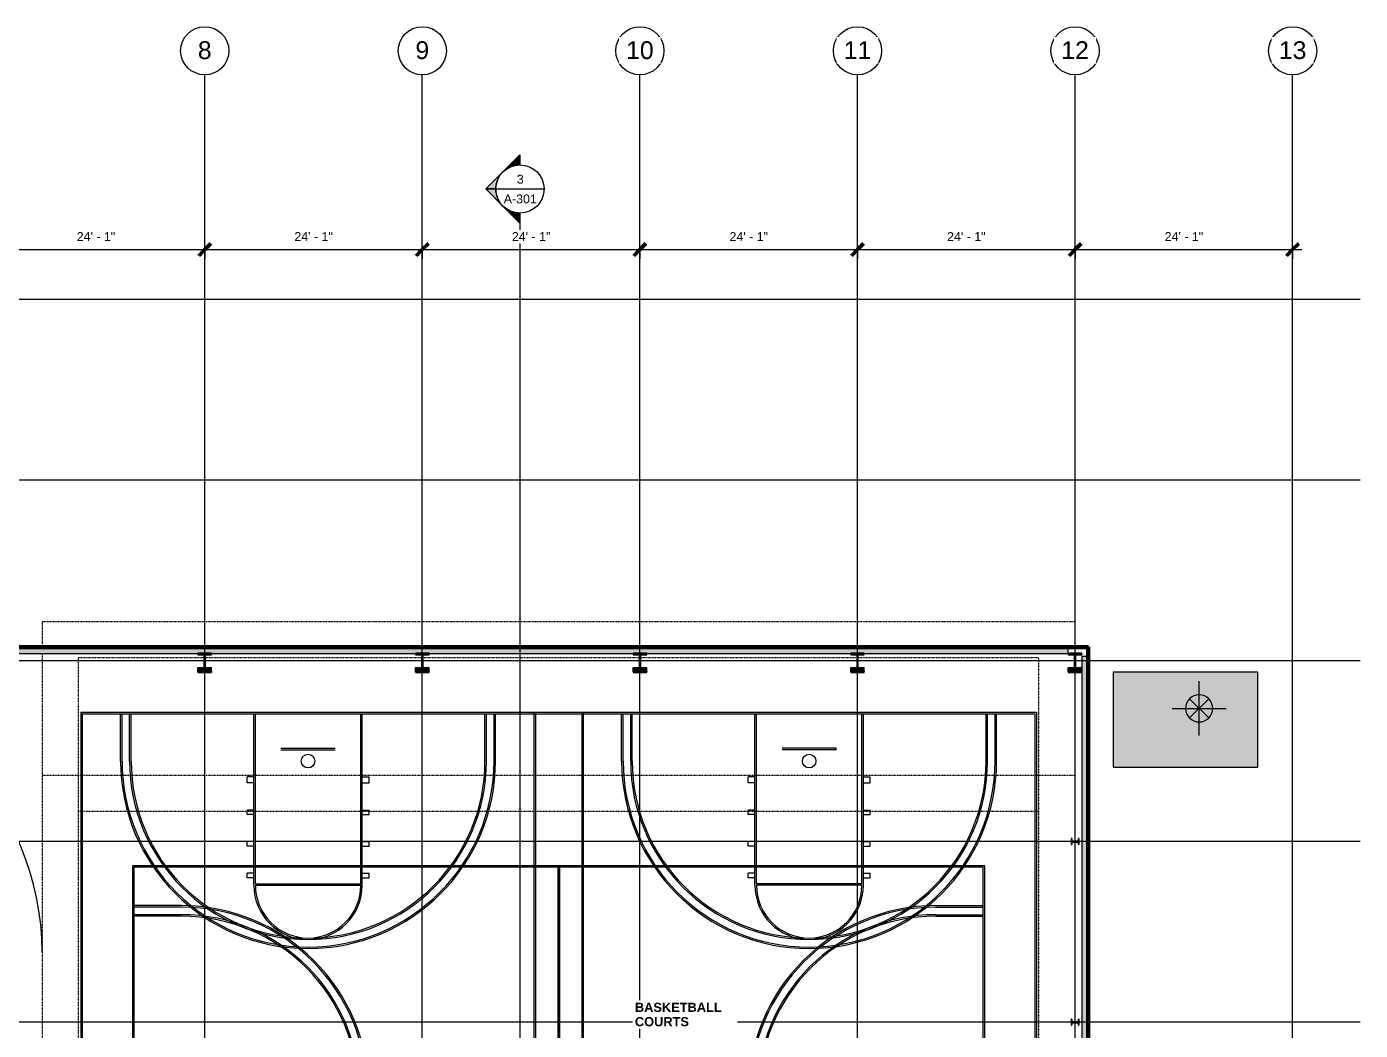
# Model space of a CAD drawing. Header units: inches. Extents: x 22110 to 26500, y -23046 to -20307.
# Drawn here: x 24583 to 26354, y -21641 to -20307 of the extents above; entities that cross this region are included whole.
import ezdxf

# ---------------------------------------------------------------- set-up
doc = ezdxf.new("R2010")
doc.units = ezdxf.units.IN
doc.header["$MEASUREMENT"] = 0
doc.linetypes.add('Dash 1_16_', pattern=[0.125, 0.0625, -0.0625])
doc.linetypes.add('Grid Line 1_2_', pattern=[0.875, 0.5, -0.125, 0.125, -0.125])
for name, color, linetype, lineweight in [('A-ANNO-DIMS', 211, 'Continuous', 9), ('A-ANNO-DIMS-128', 211, 'Continuous', 9), ('A-DETL', 90, 'Continuous', 9), ('A-WALL', 113, 'Continuous', 13), ('C-TOPO', 7, 'Continuous', 9), ('G-ANNO-SYMB', 111, 'Continuous', 9), ('G-ANNO-TEXT', 231, 'Continuous', 9), ('M-EQPM', 50, 'Continuous', 9), ('M-HVAC-DUCT-ANNO', 70, 'Continuous', 9), ('M-HVAC-DUCT-CNTR', 70, 'Continuous', 9), ('S-BEAM', 12, 'Continuous', 9), ('S-COLS', 52, 'Continuous', 9), ('S-GRID', 1, 'Continuous', 9), ('S-GRID-IDEN', 1, 'Continuous', 9)]:
    doc.layers.add(name, color=color, linetype=linetype, lineweight=lineweight)
doc.styles.add('Arial', font='arial.ttf', dxfattribs={"height": 23.60479})
doc.styles.add('Arial_1', font='arial.ttf', dxfattribs={"height": 11.802395})
doc.styles.add('Arial_B', font='arialbd.ttf', dxfattribs={"height": 12.177074})
doc.dimstyles.new('Linear_-_3_32__Arial', dxfattribs={"dimscale": 12, "dimtxt": 12, "dimasz": 1.333333, "dimexe": 1, "dimexo": 0.666667, "dimgap": 0.666667, "dimtad": 1, "dimdec": 3, "dimrnd": 0.125, "dimzin": 1, "dimdsep": 46, "dimlunit": 4, "dimtxsty": 'Arial_1', "dimblk1": 'OBLIQUE', "dimblk2": 'OBLIQUE', "dimsah": 1, "dimcen": 0.09, "dimdle": 1, "dimazin": 0, "dimtfac": 1, "dimtdec": 4, "dimtix": 1, "dimtmove": 0, "dimatfit": 3, "dimfxl": 1, "dimtvp": 1, "dimtfill": 1, "dimfrac": 2, "dimtolj": 1, "dimtzin": 0, "dimarcsym": 2})
pattern_1 = [(45, (0, 0), (-12.6713535, 12.6713535), []), (45, (0, 19.2), (-12.6713535, 12.6713535), [])]

# ---------------------------------------------------------------- blocks, each defined once
blk = doc.blocks.new('Mechanical Equipment 2 - Mechanical Equipment 1-405507-First Floor Plan')
at = {"layer": 'M-EQPM'}
h = blk.add_hatch(color=256, dxfattribs=at)
h.paths.add_polyline_path([(26138.7, -22314.1), (26218.3, -22314.1), (26218.3, -22188.1), (26026.2, -22188.1), (26026.2, -22314.1), (26133, -22314.1)], flags=0)
h.paths.add_polyline_path([(26138.7, -22254), (26135.8, -22253.5), (26133, -22252.5), (26130.4, -22251.1), (26128, -22249.3), (26126, -22247.1), (26124.4, -22244.6), (26123.2, -22241.9), (26122.4, -22239), (26122.2, -22236.1), (26122.4, -22233.1), (26123.2, -22230.2), (26124.4, -22227.5), (26126, -22225), (26128, -22222.8), (26130.4, -22221), (26133, -22219.6), (26135.8, -22218.6), (26138.7, -22218.1), (26141.7, -22218.1), (26144.6, -22218.6), (26147.4, -22219.6), (26150, -22221), (26152.4, -22222.8), (26154.4, -22225), (26156, -22227.5), (26157.2, -22230.2), (26158, -22233.1), (26158.2, -22236.1), (26158, -22239), (26157.2, -22241.9), (26156, -22244.6), (26154.4, -22247.1), (26152.4, -22249.3), (26150, -22251.1), (26147.4, -22252.5), (26144.6, -22253.5), (26141.7, -22254)], flags=0)
for p, q in [((26218.3, -22188.1), (26026.2, -22188.1)), ((26026.2, -22188.1), (26026.2, -22314.1)), ((26218.3, -22314.1), (26218.3, -22188.1)), ((26026.2, -22314.1), (26218.3, -22314.1))]:
    blk.add_line(p, q, dxfattribs=at)
blk = doc.blocks.new('Girt_Z - 8_D-559301-First Floor Plan')
at = {"layer": 'S-BEAM'}
for points in [[(22809.8, -21132.6), (25965.9, -21132.6), (25965.9, -21132.1), (22787.8, -21132.1), (22787.8, -21132.6), (22795.6, -21132.6)], [(22795.6, -21132.7), (25965.9, -21132.7), (25965.9, -21132.6), (22787.8, -21132.6), (22787.8, -21132.7)], [(22787.8, -21139.9), (25965.9, -21139.9), (25965.9, -21132.7), (22787.8, -21132.7), (22787.8, -21135)], [(22795.6, -21140.1), (23182.1, -21140), (23182.1, -21140), (23290.1, -21140), (23290.1, -21140.1), (25965.9, -21140), (25965.9, -21139.9), (22791.3, -21139.9), (22791.6, -21140.1)]]:
    blk.add_hatch(color=256, dxfattribs=at).paths.add_polyline_path(points, flags=0)
for p, q in [((25965.9, -21132.6), (22787.8, -21132.6)), ((25965.9, -21132.1), (23290.1, -21132.1)), ((25965.9, -21132.1), (25965.9, -21132.6)), ((25965.9, -21132.6), (25965.9, -21132.7)), ((25965.9, -21132.7), (22787.8, -21132.7)), ((24539.4, -21140.1), (24810.4, -21140.1)), ((24828.4, -21140.1), (25099.4, -21140.1)), ((25117.4, -21140.1), (25388.4, -21140.1)), ((25406.4, -21140.1), (25677.4, -21140.1)), ((25695.4, -21140.1), (25965.9, -21140.1)), ((25965.9, -21132.7), (25965.9, -21139.9)), ((25965.9, -21139.9), (25965.9, -21140.1))]:
    blk.add_line(p, q, dxfattribs=at)
blk = doc.blocks.new('Girt_Z - 8_D-559302-First Floor Plan')
at = {"layer": 'S-BEAM'}
for points in [[(25984.6, -22342.6), (25984.7, -22342.6), (25984.7, -21143.6), (25984.5, -21143.6), (25984.5, -22342.6)], [(25991.9, -22342.6), (25991.9, -21143.6), (25984.7, -21143.6), (25984.7, -22342.6)], [(25991.9, -22342.6), (25991.9, -21143.6), (25991.9, -21143.6), (25991.9, -22342.6)], [(25991.9, -22342.6), (25992.5, -22342.6), (25992.5, -22338.6), (25992.4, -22338.6), (25992.4, -21143.6), (25991.9, -21143.6), (25991.9, -22339)], [(25992.5, -22338.6), (25992.5, -21143.6), (25992.4, -21143.6), (25992.4, -22338.6)]]:
    blk.add_hatch(color=256, dxfattribs=at).paths.add_polyline_path(points, flags=0)
for p, q in [((25984.5, -21143.6), (25984.5, -22342.6)), ((25984.5, -21143.6), (25984.7, -21143.6)), ((25984.7, -21143.6), (25991.9, -21143.6)), ((25991.9, -21143.6), (25991.9, -21143.6)), ((25991.9, -21143.6), (25992.4, -21143.6)), ((25991.9, -22342.6), (25991.9, -21143.6)), ((25991.9, -22342.6), (25991.9, -21143.6)), ((25992.4, -21143.6), (25992.5, -21143.6)), ((25992.5, -22338.6), (25992.5, -21143.6)), ((25984.7, -22342.6), (25984.5, -22342.6)), ((25991.9, -22342.6), (25984.7, -22342.6)), ((25992.5, -22342.6), (25991.9, -22342.6)), ((25991.9, -22342.6), (25991.9, -22342.6)), ((25992.5, -22342.6), (25992.5, -22338.6))]:
    blk.add_line(p, q, dxfattribs=at)
blk = doc.blocks.new('Grid - Grid Head - Circle-14747-First Floor Plan')
at = {"layer": 'S-GRID-IDEN'}
blk.add_circle((0, 0), 0.25, dxfattribs=at)
blk = doc.blocks.new('Section - Section Head - Filled-1526-First Floor Plan')
at = {"layer": 'G-ANNO-SYMB'}
h = blk.add_hatch(color=256, dxfattribs=at)
edge = h.paths.add_edge_path(flags=0)
edge.add_line((-0.427, 0.177), (-0.25, 0.354))
edge.add_line((-0.25, 0.354), (-0.25, 0.25))
edge.add_arc((-0.25, 0), 0.25, 90, 135)
h = blk.add_hatch(color=256, dxfattribs=at)
edge = h.paths.add_edge_path(flags=0)
edge.add_arc((-0.25, 0), 0.25, 45, 90)
edge.add_line((-0.25, 0.25), (-0.25, 0.354))
edge.add_line((-0.25, 0.354), (-0.073, 0.177))
h = blk.add_hatch(color=256, dxfattribs=at)
edge = h.paths.add_edge_path(flags=0)
edge.add_arc((-0.25, 0), 0.25, 137.9216, 180)
edge.add_line((-0.5, 0), (-0.604, 0))
edge.add_line((-0.604, 0), (-0.436, 0.168))
h = blk.add_hatch(color=256, dxfattribs=at)
edge = h.paths.add_edge_path(flags=0)
edge.add_line((-0.064, 0.168), (0.104, 0))
edge.add_line((0.104, 0), (0, 0))
edge.add_arc((-0.25, 0), 0.25, 0, 42.0784)
for p, q in [((-0.25, 0.354), (-0.604, 0)), ((-0.25, 0.354), (-0.427, 0.177)), ((-0.25, 0.354), (0.104, 0)), ((-0.25, 0.25), (-0.25, 0.354)), ((-0.073, 0.177), (-0.25, 0.354)), ((-0.25, 0.354), (-0.25, 0.25)), ((-0.436, 0.168), (-0.604, 0)), ((0.104, 0), (-0.064, 0.168)), ((-0.604, 0), (-0.5, 0)), ((0, 0), (0.104, 0)), ((-0.5, 0), (-0.604, 0)), ((0, 0), (0.104, 0))]:
    blk.add_line(p, q, dxfattribs=at)
for start, end in [(360, 180), (137.9216, 180), (90, 135), (45, 90), (0, 42.0784), (180, 360)]:
    blk.add_arc((-0.25, 0), 0.25, start, end, dxfattribs=at)
blk = doc.blocks.new('DIMBLOCK8-First Floor Plan')
at = {"layer": 'A-ANNO-DIMS-128', "lineweight": 50}
for p, q in [((24530.4, -20603.7), (24538.4, -20595.7)), ((24819.4, -20603.7), (24827.4, -20595.7)), ((24530.4, -20603.7), (24522.4, -20611.7)), ((24819.4, -20603.7), (24811.4, -20611.7))]:
    blk.add_line(p, q, dxfattribs=at)
at = {"layer": 'A-ANNO-DIMS-128'}
for p, q in [((24530.4, -20600.4), (24530.4, -20615.7)), ((24530.4, -20603.7), (24530.4, -20600.4)), ((24819.4, -20600.4), (24819.4, -20615.7)), ((24819.4, -20603.7), (24819.4, -20600.4)), ((24530.4, -20603.7), (24819.4, -20603.7))]:
    blk.add_line(p, q, dxfattribs=at)
at = {"layer": 'A-ANNO-DIMS-128', "color": 0, "insert": (24649.4, -20580.4), "char_height": 11.8, "width": 61.145, "attachment_point": 1, "line_spacing_factor": 0.938532, "style": 'Arial_1', "bg_fill": 3, "box_fill_scale": 1.25, "bg_fill_color": 0, "bg_fill_transparency": 0}
blk.add_mtext('24\' - 1"', dxfattribs=at)
blk = doc.blocks.new('_Oblique')
at = {"color": 0, "linetype": 'ByBlock', "lineweight": -2}
blk.add_line((-0.5, -0.5), (0.5, 0.5), dxfattribs=at)
blk = doc.blocks.new('DIMBLOCK9-First Floor Plan')
at = {"layer": 'A-ANNO-DIMS-128', "lineweight": 50}
for p, q in [((24819.4, -20603.7), (24827.4, -20595.7)), ((25108.4, -20603.7), (25116.4, -20595.7)), ((24819.4, -20603.7), (24811.4, -20611.7)), ((25108.4, -20603.7), (25100.4, -20611.7))]:
    blk.add_line(p, q, dxfattribs=at)
at = {"layer": 'A-ANNO-DIMS-128'}
for p, q in [((24819.4, -20600.4), (24819.4, -20615.7)), ((24819.4, -20603.7), (24819.4, -20600.4)), ((25108.4, -20600.4), (25108.4, -20615.7)), ((25108.4, -20603.7), (25108.4, -20600.4)), ((24819.4, -20603.7), (25108.4, -20603.7))]:
    blk.add_line(p, q, dxfattribs=at)
at = {"layer": 'A-ANNO-DIMS-128', "color": 0, "insert": (24938.4, -20580.4), "char_height": 11.8, "width": 61.145, "attachment_point": 1, "line_spacing_factor": 0.938532, "style": 'Arial_1', "bg_fill": 3, "box_fill_scale": 1.25, "bg_fill_color": 0, "bg_fill_transparency": 0}
blk.add_mtext('24\' - 1"', dxfattribs=at)
blk = doc.blocks.new('DIMBLOCK10-First Floor Plan')
at = {"layer": 'A-ANNO-DIMS-128', "lineweight": 50}
for p, q in [((25108.4, -20603.7), (25116.4, -20595.7)), ((25397.4, -20603.7), (25405.4, -20595.7)), ((25108.4, -20603.7), (25100.4, -20611.7)), ((25397.4, -20603.7), (25389.4, -20611.7))]:
    blk.add_line(p, q, dxfattribs=at)
at = {"layer": 'A-ANNO-DIMS-128'}
for p, q in [((25108.4, -20600.4), (25108.4, -20615.7)), ((25108.4, -20603.7), (25108.4, -20600.4)), ((25397.4, -20600.4), (25397.4, -20615.7)), ((25397.4, -20603.7), (25397.4, -20600.4)), ((25108.4, -20603.7), (25397.4, -20603.7))]:
    blk.add_line(p, q, dxfattribs=at)
at = {"layer": 'A-ANNO-DIMS-128', "color": 0, "insert": (25227.4, -20580.4), "char_height": 11.8, "width": 61.145, "attachment_point": 1, "line_spacing_factor": 0.938532, "style": 'Arial_1', "bg_fill": 3, "box_fill_scale": 1.25, "bg_fill_color": 0, "bg_fill_transparency": 0}
blk.add_mtext('24\' - 1"', dxfattribs=at)
blk = doc.blocks.new('DIMBLOCK11-First Floor Plan')
at = {"layer": 'A-ANNO-DIMS-128', "lineweight": 50}
for p, q in [((25397.4, -20603.7), (25405.4, -20595.7)), ((25686.4, -20603.7), (25694.4, -20595.7)), ((25397.4, -20603.7), (25389.4, -20611.7)), ((25686.4, -20603.7), (25678.4, -20611.7))]:
    blk.add_line(p, q, dxfattribs=at)
at = {"layer": 'A-ANNO-DIMS-128'}
for p, q in [((25397.4, -20600.4), (25397.4, -20615.7)), ((25397.4, -20603.7), (25397.4, -20600.4)), ((25686.4, -20600.4), (25686.4, -20615.7)), ((25686.4, -20603.7), (25686.4, -20600.4)), ((25397.4, -20603.7), (25686.4, -20603.7))]:
    blk.add_line(p, q, dxfattribs=at)
at = {"layer": 'A-ANNO-DIMS-128', "color": 0, "insert": (25516.4, -20580.4), "char_height": 11.8, "width": 61.145, "attachment_point": 1, "line_spacing_factor": 0.938532, "style": 'Arial_1', "bg_fill": 3, "box_fill_scale": 1.25, "bg_fill_color": 0, "bg_fill_transparency": 0}
blk.add_mtext('24\' - 1"', dxfattribs=at)
blk = doc.blocks.new('DIMBLOCK12-First Floor Plan')
at = {"layer": 'A-ANNO-DIMS-128', "lineweight": 50}
for p, q in [((25686.4, -20603.7), (25694.4, -20595.7)), ((25975.4, -20603.7), (25983.4, -20595.7)), ((25686.4, -20603.7), (25678.4, -20611.7)), ((25975.4, -20603.7), (25967.4, -20611.7))]:
    blk.add_line(p, q, dxfattribs=at)
at = {"layer": 'A-ANNO-DIMS-128'}
for p, q in [((25686.4, -20600.4), (25686.4, -20615.7)), ((25686.4, -20603.7), (25686.4, -20600.4)), ((25975.4, -20600.4), (25975.4, -20615.7)), ((25975.4, -20603.7), (25975.4, -20600.4)), ((25686.4, -20603.7), (25975.4, -20603.7))]:
    blk.add_line(p, q, dxfattribs=at)
at = {"layer": 'A-ANNO-DIMS-128', "color": 0, "insert": (25805.4, -20580.4), "char_height": 11.8, "width": 61.145, "attachment_point": 1, "line_spacing_factor": 0.938532, "style": 'Arial_1', "bg_fill": 3, "box_fill_scale": 1.25, "bg_fill_color": 0, "bg_fill_transparency": 0}
blk.add_mtext('24\' - 1"', dxfattribs=at)
blk = doc.blocks.new('DIMBLOCK13-First Floor Plan')
at = {"layer": 'A-ANNO-DIMS-128', "lineweight": 50}
for p, q in [((25975.4, -20603.7), (25983.4, -20595.7)), ((26264.4, -20603.7), (26272.4, -20595.7)), ((25975.4, -20603.7), (25967.4, -20611.7)), ((26264.4, -20603.7), (26256.4, -20611.7))]:
    blk.add_line(p, q, dxfattribs=at)
at = {"layer": 'A-ANNO-DIMS-128'}
for p, q in [((25975.4, -20600.4), (25975.4, -20615.7)), ((25975.4, -20603.7), (25975.4, -20600.4)), ((26264.4, -20600.4), (26264.4, -20615.7)), ((26264.4, -20603.7), (26264.4, -20600.4)), ((25975.4, -20603.7), (26276.4, -20603.7))]:
    blk.add_line(p, q, dxfattribs=at)
at = {"layer": 'A-ANNO-DIMS-128', "color": 0, "insert": (26094.4, -20580.4), "char_height": 11.8, "width": 61.145, "attachment_point": 1, "line_spacing_factor": 0.938532, "style": 'Arial_1', "bg_fill": 3, "box_fill_scale": 1.25, "bg_fill_color": 0, "bg_fill_transparency": 0}
blk.add_mtext('24\' - 1"', dxfattribs=at)

msp = doc.modelspace()

# ---------------------------------------------------------------- hatches: boundary and pattern name
at = {"layer": 'A-WALL', "transparency": 33554611}
h = msp.add_hatch(color=256, dxfattribs=at)
h.paths.add_polyline_path([(25992.3902, -21132.0528), (25993.1776, -21132.0528), (25993.1776, -21131.2654), (23290.1492, -21131.2654), (23290.1492, -21132.0528), (25402.0712, -21132.0528)], flags=0)
h.paths.add_polyline_path([(23182.1492, -21132.0528), (23182.1492, -21131.2654), (22783.525, -21131.2654), (22783.525, -21132.0528), (22932.8132, -21132.0528)], flags=0)
msp.add_hatch(color=256, dxfattribs=at).paths.add_polyline_path([(25992.3902, -22337.7654), (25993.1776, -22337.7654), (25993.1776, -21132.0528), (25992.3902, -21132.0528), (25992.3902, -22324.614)], flags=0)
at = {"layer": 'M-HVAC-DUCT-ANNO'}
msp.add_hatch(color=256, dxfattribs=at).paths.add_polyline_path([(26141.6874, -21230.9913), (26144.6197, -21230.502), (26147.4315, -21229.5367), (26150.046, -21228.1218), (26152.392, -21226.2958), (26154.4055, -21224.1086), (26156.0315, -21221.6199), (26157.2257, -21218.8974), (26157.9555, -21216.0155), (26158.201, -21213.0528), (26157.9555, -21210.0901), (26157.2257, -21207.2082), (26156.0315, -21204.4858), (26154.4055, -21201.997), (26152.392, -21199.8098), (26150.046, -21197.9838), (26147.4315, -21196.5689), (26144.6197, -21195.6036), (26141.6874, -21195.1143), (26138.7145, -21195.1143), (26135.7822, -21195.6036), (26132.9704, -21196.5689), (26130.3559, -21197.9838), (26128.0099, -21199.8098), (26125.9964, -21201.997), (26124.3704, -21204.4858), (26123.1763, -21207.2082), (26122.4465, -21210.0901), (26122.201, -21213.0528), (26122.4465, -21216.0155), (26123.1763, -21218.8974), (26124.3704, -21221.6199), (26125.9964, -21224.1086), (26128.0099, -21226.2958), (26130.3559, -21228.1218), (26132.9704, -21229.5367), (26135.7822, -21230.502), (26138.7145, -21230.9913)], flags=0)
at = {"layer": 'S-COLS'}
h = msp.add_hatch(dxfattribs=at)
h.set_pattern_fill('FP_1', color=256, style=0, pattern_type=2)
h.set_pattern_definition(pattern_1)
h.paths.add_polyline_path([(24828.3902, -21141.3028), (24828.3902, -21140.0528), (24810.3902, -21140.0528), (24810.3902, -21141.3028)], flags=0)
h = msp.add_hatch(dxfattribs=at)
h.set_pattern_fill('FP_1', color=256, style=0, pattern_type=2)
h.set_pattern_definition(pattern_1)
h.paths.add_polyline_path([(24820.0152, -21163.6148), (24820.0152, -21141.3028), (24818.7652, -21141.3028), (24818.7652, -21163.6148)], flags=0)
h = msp.add_hatch(dxfattribs=at)
h.set_pattern_fill('FP_1', color=256, style=0, pattern_type=2)
h.set_pattern_definition(pattern_1)
h.paths.add_polyline_path([(25117.3902, -21141.3028), (25117.3902, -21140.0528), (25099.3902, -21140.0528), (25099.3902, -21141.3028)], flags=0)
h = msp.add_hatch(dxfattribs=at)
h.set_pattern_fill('FP_1', color=256, style=0, pattern_type=2)
h.set_pattern_definition(pattern_1)
h.paths.add_polyline_path([(25109.0152, -21163.6148), (25109.0152, -21141.3028), (25107.7652, -21141.3028), (25107.7652, -21163.6148)], flags=0)
h = msp.add_hatch(dxfattribs=at)
h.set_pattern_fill('FP_1', color=256, style=0, pattern_type=2)
h.set_pattern_definition(pattern_1)
h.paths.add_polyline_path([(25406.3902, -21141.3028), (25406.3902, -21140.0528), (25388.3902, -21140.0528), (25388.3902, -21141.3028), (25402.0712, -21141.3028)], flags=0)
h = msp.add_hatch(dxfattribs=at)
h.set_pattern_fill('FP_1', color=256, style=0, pattern_type=2)
h.set_pattern_definition(pattern_1)
h.paths.add_polyline_path([(25398.0152, -21163.6148), (25398.0152, -21141.3028), (25396.7652, -21141.3028), (25396.7652, -21163.6148)], flags=0)
h = msp.add_hatch(dxfattribs=at)
h.set_pattern_fill('FP_1', color=256, style=0, pattern_type=2)
h.set_pattern_definition(pattern_1)
h.paths.add_polyline_path([(25695.3902, -21141.3028), (25695.3902, -21140.0528), (25677.3902, -21140.0528), (25677.3902, -21141.3028)], flags=0)
h = msp.add_hatch(dxfattribs=at)
h.set_pattern_fill('FP_1', color=256, style=0, pattern_type=2)
h.set_pattern_definition(pattern_1)
h.paths.add_polyline_path([(25687.0152, -21163.6148), (25687.0152, -21141.3028), (25685.7652, -21141.3028), (25685.7652, -21163.6148)], flags=0)
h = msp.add_hatch(dxfattribs=at)
h.set_pattern_fill('FP_1', color=256, style=0, pattern_type=2)
h.set_pattern_definition(pattern_1)
h.paths.add_polyline_path([(25984.3902, -21141.3028), (25984.3902, -21140.0528), (25966.3902, -21140.0528), (25966.3902, -21141.3028)], flags=0)
h = msp.add_hatch(dxfattribs=at)
h.set_pattern_fill('FP_1', color=256, style=0, pattern_type=2)
h.set_pattern_definition(pattern_1)
h.paths.add_polyline_path([(25976.0152, -21163.6148), (25976.0152, -21141.3028), (25974.7652, -21141.3028), (25974.7652, -21163.6148)], flags=0)
h = msp.add_hatch(color=256, dxfattribs=at)
h.paths.add_polyline_path([(24810.3902, -21163.6148), (24818.7652, -21163.6148), (24818.7652, -21158.8), (24810.3902, -21158.8)], flags=0)
h.paths.add_polyline_path([(24828.3902, -21163.6148), (24828.3902, -21158.8), (24820.0152, -21158.8), (24820.0152, -21163.6148)], flags=0)
h = msp.add_hatch(dxfattribs=at)
h.set_pattern_fill('FP_1', color=256, style=0, pattern_type=2)
h.set_pattern_definition(pattern_1)
h.paths.add_polyline_path([(24828.3902, -21164.8676), (24828.3902, -21163.6148), (24810.3902, -21163.6148), (24810.3902, -21164.8676)], flags=0)
h = msp.add_hatch(color=256, dxfattribs=at)
h.paths.add_polyline_path([(25099.3902, -21163.6148), (25107.7652, -21163.6148), (25107.7652, -21158.8), (25099.3902, -21158.8)], flags=0)
h.paths.add_polyline_path([(25117.3902, -21163.6148), (25117.3902, -21158.8), (25109.0152, -21158.8), (25109.0152, -21163.6148)], flags=0)
h = msp.add_hatch(dxfattribs=at)
h.set_pattern_fill('FP_1', color=256, style=0, pattern_type=2)
h.set_pattern_definition(pattern_1)
h.paths.add_polyline_path([(25117.3902, -21164.8676), (25117.3902, -21163.6148), (25099.3902, -21163.6148), (25099.3902, -21164.8676)], flags=0)
h = msp.add_hatch(color=256, dxfattribs=at)
h.paths.add_polyline_path([(25406.3902, -21163.6148), (25406.3902, -21158.8), (25398.0152, -21158.8), (25398.0152, -21163.6148), (25402.0712, -21163.6148)], flags=0)
h.paths.add_polyline_path([(25396.7652, -21163.6148), (25396.7652, -21158.8), (25388.3902, -21158.8), (25388.3902, -21163.6148)], flags=0)
h = msp.add_hatch(dxfattribs=at)
h.set_pattern_fill('FP_1', color=256, style=0, pattern_type=2)
h.set_pattern_definition(pattern_1)
h.paths.add_polyline_path([(25406.3902, -21164.8676), (25406.3902, -21163.6148), (25388.3902, -21163.6148), (25388.3902, -21164.8676), (25402.0712, -21164.8676)], flags=0)
h = msp.add_hatch(color=256, dxfattribs=at)
h.paths.add_polyline_path([(25677.3902, -21163.6148), (25685.7652, -21163.6148), (25685.7652, -21158.8), (25677.3902, -21158.8)], flags=0)
h.paths.add_polyline_path([(25695.3902, -21163.6148), (25695.3902, -21158.8), (25687.0152, -21158.8), (25687.0152, -21163.6148)], flags=0)
h = msp.add_hatch(dxfattribs=at)
h.set_pattern_fill('FP_1', color=256, style=0, pattern_type=2)
h.set_pattern_definition(pattern_1)
h.paths.add_polyline_path([(25695.3902, -21164.8676), (25695.3902, -21163.6148), (25677.3902, -21163.6148), (25677.3902, -21164.8676)], flags=0)
h = msp.add_hatch(color=256, dxfattribs=at)
h.paths.add_polyline_path([(25966.3902, -21163.6148), (25974.7652, -21163.6148), (25974.7652, -21158.8), (25966.3902, -21158.8)], flags=0)
h.paths.add_polyline_path([(25984.3902, -21163.6148), (25984.3902, -21158.8), (25976.0152, -21158.8), (25976.0152, -21163.6148)], flags=0)
h = msp.add_hatch(dxfattribs=at)
h.set_pattern_fill('FP_1', color=256, style=0, pattern_type=2)
h.set_pattern_definition(pattern_1)
h.paths.add_polyline_path([(25984.3902, -21164.8676), (25984.3902, -21163.6148), (25966.3902, -21163.6148), (25966.3902, -21164.8676)], flags=0)
h = msp.add_hatch(dxfattribs=at)
h.set_pattern_fill('FP_1', color=256, style=0, pattern_type=2)
h.set_pattern_definition(pattern_1)
h.paths.add_polyline_path([(25970.9586, -21394.0333), (25970.9586, -21390.8887), (25971.1611, -21390.3998), (25971.65, -21390.1973), (25979.1305, -21390.1973), (25979.6194, -21390.3998), (25979.8219, -21390.8887), (25979.8219, -21394.0333), (25980.2555, -21394.0333), (25980.2555, -21386.0723), (25979.8219, -21386.0723), (25979.8219, -21389.2169), (25979.6194, -21389.7058), (25979.1305, -21389.9083), (25971.65, -21389.9083), (25971.1611, -21389.7058), (25970.9586, -21389.2169), (25970.9586, -21386.0723), (25970.525, -21386.0723), (25970.525, -21394.0333)], flags=0)
h = msp.add_hatch(dxfattribs=at)
h.set_pattern_fill('FP_1', color=256, style=0, pattern_type=2)
h.set_pattern_definition(pattern_1)
h.paths.add_polyline_path([(25970.9586, -21634.0333), (25970.9586, -21630.8887), (25971.1611, -21630.3998), (25971.65, -21630.1973), (25979.1305, -21630.1973), (25979.6194, -21630.3998), (25979.8219, -21630.8887), (25979.8219, -21634.0333), (25980.2555, -21634.0333), (25980.2555, -21626.0723), (25979.8219, -21626.0723), (25979.8219, -21629.2169), (25979.6194, -21629.7058), (25979.1305, -21629.9083), (25971.65, -21629.9083), (25971.1611, -21629.7058), (25970.9586, -21629.2169), (25970.9586, -21626.0723), (25970.525, -21626.0723), (25970.525, -21634.0333)], flags=0)

# ---------------------------------------------------------------- linework, layer by layer
at = {"layer": 'A-DETL', "linetype": 'Dash 1_16_'}
for p, q in [((25975.3902, -21098.0528), (24603.3902, -21098.0528)), ((24603.3902, -21098.0528), (24603.3902, -21131.2654)), ((25975.3902, -21131.2654), (25975.3902, -21098.0528)), ((24603.3902, -21131.2654), (24603.3902, -21132.0528)), ((25975.3902, -21132.0479), (25975.3902, -21131.2654)), ((25975.3902, -21140.0528), (25975.3902, -21132.0479)), ((24603.3902, -21140.0528), (24603.3902, -22350.0528)), ((24651.3902, -21146.0528), (24651.3902, -22302.0528)), ((24818.7652, -21146.0528), (24651.3902, -21146.0528)), ((25107.7652, -21146.0528), (24820.0152, -21146.0528)), ((25396.7652, -21146.0528), (25109.0152, -21146.0528)), ((25685.7652, -21146.0528), (25398.0152, -21146.0528)), ((25927.3902, -21146.0528), (25687.0152, -21146.0528)), ((25927.3902, -22302.0528), (25927.3902, -21146.0528)), ((25975.3902, -21389.9083), (25975.3902, -21164.8676)), ((25975.3902, -21302.0528), (24603.3902, -21302.0528)), ((25927.3902, -21350.0528), (24651.3902, -21350.0528)), ((25975.3902, -21629.9083), (25975.3902, -21390.1973)), ((25975.3902, -21869.9083), (25975.3902, -21630.1973))]:
    msp.add_line(p, q, dxfattribs=at)
at = {"layer": 'A-DETL'}
for p, q in [((24654.6117, -21218.0528), (25924.1688, -21218.0528)), ((24654.6117, -21218.0528), (24654.6117, -22230.0528)), ((24656.6117, -21220.0528), (24656.6117, -22228.0528)), ((24656.6117, -21220.0528), (25922.1688, -21220.0528)), ((24707.6117, -21283.0528), (24707.6117, -21220.0528)), ((24709.6117, -21283.0528), (24709.6117, -21220.0528)), ((24719.6117, -21283.0528), (24719.6117, -21220.0528)), ((24721.6117, -21283.0528), (24721.6117, -21220.0528)), ((24884.6117, -21448.0528), (24884.6117, -21220.0528)), ((24886.6117, -21446.0528), (24886.6117, -21220.0528)), ((25026.6117, -21446.0528), (25026.6117, -21220.0528)), ((25028.6117, -21448.0528), (25028.6117, -21220.0528)), ((25191.6117, -21283.0528), (25191.6117, -21220.0528)), ((25193.6117, -21283.0528), (25193.6117, -21220.0528)), ((25203.6117, -21283.0528), (25203.6117, -21220.0528)), ((25205.6117, -21283.0528), (25205.6117, -21220.0528)), ((25256.6117, -21218.0528), (25256.6117, -22230.0528)), ((25258.6117, -21220.0528), (25258.6117, -22228.0528)), ((25320.1688, -21220.0528), (25320.1688, -22228.0528)), ((25322.1688, -21218.0528), (25322.1688, -22230.0528)), ((25373.1688, -21283.0528), (25373.1688, -21220.0528)), ((25375.1688, -21283.0528), (25375.1688, -21220.0528)), ((25385.1688, -21283.0528), (25385.1688, -21220.0528)), ((25387.1688, -21283.0528), (25387.1688, -21220.0528)), ((25550.1688, -21448.0528), (25550.1688, -21220.0528)), ((25552.1688, -21446.0528), (25552.1688, -21220.0528)), ((25692.1688, -21446.0528), (25692.1688, -21220.0528)), ((25694.1688, -21448.0528), (25694.1688, -21220.0528)), ((25857.1688, -21283.0528), (25857.1688, -21220.0528)), ((25859.1688, -21283.0528), (25859.1688, -21220.0528)), ((25869.1688, -21283.0528), (25869.1688, -21220.0528)), ((25871.1688, -21283.0528), (25871.1688, -21220.0528)), ((25922.1688, -21220.0528), (25922.1688, -22228.0528)), ((25924.1688, -21218.0528), (25924.1688, -22230.0528)), ((24920.6117, -21266.0528), (24992.6117, -21266.0528)), ((24920.6117, -21268.0528), (24992.6117, -21268.0528)), ((25658.1688, -21266.0528), (25586.1688, -21266.0528)), ((25658.1688, -21268.0528), (25586.1688, -21268.0528)), ((25658.1688, -21268.0528), (25658.1688, -21266.0528)), ((24884.6117, -21304.0528), (24875.6117, -21304.0528)), ((24875.6117, -21312.0528), (24875.6117, -21304.0528)), ((25028.6117, -21304.0528), (25037.6117, -21304.0528)), ((25037.6117, -21312.0528), (25037.6117, -21304.0528)), ((25550.1688, -21304.0528), (25541.1688, -21304.0528)), ((25541.1688, -21312.0528), (25541.1688, -21304.0528)), ((25694.1688, -21304.0528), (25703.1688, -21304.0528)), ((25703.1688, -21312.0528), (25703.1688, -21304.0528)), ((24884.6117, -21312.0528), (24875.6117, -21312.0528)), ((25028.6117, -21312.0528), (25037.6117, -21312.0528)), ((25550.1688, -21312.0528), (25541.1688, -21312.0528)), ((25694.1688, -21312.0528), (25703.1688, -21312.0528)), ((24884.6117, -21348.0528), (24875.6117, -21348.0528)), ((24875.6117, -21354.0528), (24875.6117, -21348.0528)), ((24884.6117, -21354.0528), (24875.6117, -21354.0528)), ((25028.6117, -21348.0528), (25037.6117, -21348.0528)), ((25028.6117, -21354.0528), (25037.6117, -21354.0528)), ((25037.6117, -21354.0528), (25037.6117, -21348.0528)), ((25550.1688, -21348.0528), (25541.1688, -21348.0528)), ((25541.1688, -21354.0528), (25541.1688, -21348.0528)), ((25550.1688, -21354.0528), (25541.1688, -21354.0528)), ((25694.1688, -21348.0528), (25703.1688, -21348.0528)), ((25694.1688, -21354.0528), (25703.1688, -21354.0528)), ((25703.1688, -21354.0528), (25703.1688, -21348.0528)), ((24884.6117, -21390.0528), (24875.6117, -21390.0528)), ((24875.6117, -21396.0528), (24875.6117, -21390.0528)), ((24884.6117, -21396.0528), (24875.6117, -21396.0528)), ((25028.6117, -21390.0528), (25037.6117, -21390.0528)), ((25028.6117, -21396.0528), (25037.6117, -21396.0528)), ((25037.6117, -21396.0528), (25037.6117, -21390.0528)), ((25550.1688, -21390.0528), (25541.1688, -21390.0528)), ((25541.1688, -21396.0528), (25541.1688, -21390.0528)), ((25550.1688, -21396.0528), (25541.1688, -21396.0528)), ((25694.1688, -21390.0528), (25703.1688, -21390.0528)), ((25694.1688, -21396.0528), (25703.1688, -21396.0528)), ((25703.1688, -21396.0528), (25703.1688, -21390.0528)), ((25855.3902, -21422.0528), (24723.3902, -21422.0528)), ((24723.3902, -21422.0528), (24723.3902, -22026.0528)), ((24725.3902, -21424.0528), (24725.3902, -22024.0528)), ((25853.3902, -21424.0528), (24725.3902, -21424.0528)), ((24884.6117, -21432.0528), (24875.6117, -21432.0528)), ((24875.6117, -21438.0528), (24875.6117, -21432.0528)), ((25028.6117, -21432.0528), (25037.6117, -21432.0528)), ((25037.6117, -21438.0528), (25037.6117, -21432.0528)), ((25288.3902, -21424.0528), (25288.3902, -22024.0528)), ((25289.3902, -21424.0528), (25289.3902, -22024.0528)), ((25290.3902, -21424.0528), (25290.3902, -22024.0528)), ((25550.1688, -21432.0528), (25541.1688, -21432.0528)), ((25541.1688, -21438.0528), (25541.1688, -21432.0528)), ((25694.1688, -21432.0528), (25703.1688, -21432.0528)), ((25703.1688, -21438.0528), (25703.1688, -21432.0528)), ((25853.3902, -22024.0528), (25853.3902, -21424.0528)), ((25855.3902, -22026.0528), (25855.3902, -21422.0528)), ((24884.6117, -21438.0528), (24875.6117, -21438.0528)), ((24886.6117, -21446.0528), (25026.6117, -21446.0528)), ((24886.6117, -21448.0528), (25026.6117, -21448.0528)), ((25028.6117, -21438.0528), (25037.6117, -21438.0528)), ((25550.1688, -21438.0528), (25541.1688, -21438.0528)), ((25692.1688, -21446.0528), (25552.1688, -21446.0528)), ((25692.1688, -21448.0528), (25552.1688, -21448.0528)), ((25694.1688, -21438.0528), (25703.1688, -21438.0528)), ((24788.3902, -21475.0528), (24725.3902, -21475.0528)), ((24788.3902, -21477.0528), (24725.3902, -21477.0528)), ((25790.3902, -21475.0528), (25853.3902, -21475.0528)), ((25790.3902, -21477.0528), (25853.3902, -21477.0528)), ((24788.3902, -21487.0528), (24725.3902, -21487.0528)), ((24788.3902, -21489.0528), (24725.3902, -21489.0528)), ((25790.3902, -21487.0528), (25853.3902, -21487.0528)), ((25790.3902, -21489.0528), (25853.3902, -21489.0528))]:
    msp.add_line(p, q, dxfattribs=at)
for centre in [(24956.6117, -21283.0528), (25622.1688, -21283.0528)]:
    msp.add_circle(centre, 9, dxfattribs=at)
for centre, radius, start, end in [((24243.3902, -21536.8028), 360, 0, 90), ((24956.6117, -21283.0528), 249, 180, 270), ((24956.6117, -21283.0528), 247, 180, 270), ((24956.6117, -21283.0528), 237, 180, 270), ((24956.6117, -21283.0528), 235, 180, 270), ((24956.6117, -21283.0528), 247, 270, 0), ((24956.6117, -21283.0528), 249, 270, 0), ((24956.6117, -21283.0528), 235, 270, 0), ((24956.6117, -21283.0528), 237, 270, 0), ((25622.1688, -21283.0528), 249, 180, 270), ((25622.1688, -21283.0528), 247, 180, 270), ((25622.1688, -21283.0528), 237, 180, 270), ((25622.1688, -21283.0528), 235, 180, 270), ((25622.1688, -21283.0528), 247, 270, 0), ((25622.1688, -21283.0528), 249, 270, 0), ((25622.1688, -21283.0528), 235, 270, 0), ((25622.1688, -21283.0528), 237, 270, 0), ((24956.6117, -21448.0528), 72, 180, 0), ((24956.6117, -21448.0528), 70, 180, 0), ((25622.1688, -21448.0528), 72, 180, 360), ((25622.1688, -21448.0528), 70, 180, 0), ((24788.3902, -21724.0528), 249, 0, 90), ((24788.3902, -21724.0528), 247, 0, 90), ((25790.3902, -21724.0528), 249, 90, 180), ((25790.3902, -21724.0528), 247, 90, 180), ((24788.3902, -21724.0528), 237, 0, 90), ((24788.3902, -21724.0528), 235, 0, 90), ((25790.3902, -21724.0528), 237, 90, 180), ((25790.3902, -21724.0528), 235, 90, 180)]:
    msp.add_arc(centre, radius, start, end, dxfattribs=at)
at = {"layer": 'A-WALL', "lineweight": 50}
for p, q in [((25993.1776, -21131.2654), (23290.1492, -21131.2654)), ((23290.1492, -21132.0528), (25992.3902, -21132.0528)), ((25992.3902, -21132.0528), (25992.3902, -22338.5528)), ((25993.1776, -22337.7654), (25993.1776, -21131.2654))]:
    msp.add_line(p, q, dxfattribs=at)
at = {"layer": 'C-TOPO'}
for p, q in [((23290.1492, -21131.2661), (25993.1776, -21131.2661)), ((25993.1777, -21131.2661), (25993.1777, -21253.2056)), ((25993.1777, -21253.2056), (25993.1777, -22337.7654))]:
    msp.add_line(p, q, dxfattribs=at)
at = {"layer": 'G-ANNO-SYMB'}
for p, q in [((25206.0948, -20523.1008), (25270.0948, -20523.1008)), ((25238.0948, -20555.1008), (25238.0948, -23033.8711))]:
    msp.add_line(p, q, dxfattribs=at)
at = {"layer": 'M-HVAC-DUCT-ANNO'}
for p, q in [((26127.473, -21200.3249), (26152.9289, -21225.7807)), ((26152.9289, -21200.3249), (26127.473, -21225.7807))]:
    msp.add_line(p, q, dxfattribs=at)
for start, end in [(0, 180), (180, 0)]:
    msp.add_arc((26140.201, -21213.0528), 18, start, end, dxfattribs=at)
at = {"layer": 'M-HVAC-DUCT-CNTR'}
for p, q in [((26140.201, -21249.0528), (26140.201, -21177.0528)), ((26104.201, -21213.0528), (26176.201, -21213.0528))]:
    msp.add_line(p, q, dxfattribs=at)
at = {"layer": 'S-COLS', "lineweight": 30}
for p, q in [((24810.3902, -21140.0528), (24810.3902, -21141.3028)), ((24828.3902, -21140.0528), (24810.3902, -21140.0528)), ((24810.3902, -21141.3028), (24828.3902, -21141.3028)), ((24818.7652, -21141.3028), (24818.7652, -21163.6148)), ((24820.0152, -21141.3028), (24818.7652, -21141.3028)), ((24820.0152, -21163.6148), (24820.0152, -21141.3028)), ((24828.3902, -21141.3028), (24828.3902, -21140.0528)), ((25099.3902, -21140.0528), (25099.3902, -21141.3028)), ((25117.3902, -21140.0528), (25099.3902, -21140.0528)), ((25099.3902, -21141.3028), (25117.3902, -21141.3028)), ((25107.7652, -21141.3028), (25107.7652, -21163.6148)), ((25109.0152, -21141.3028), (25107.7652, -21141.3028)), ((25109.0152, -21163.6148), (25109.0152, -21141.3028)), ((25117.3902, -21141.3028), (25117.3902, -21140.0528)), ((25388.3902, -21140.0528), (25388.3902, -21141.3028)), ((25406.3902, -21140.0528), (25388.3902, -21140.0528)), ((25388.3902, -21141.3028), (25406.3902, -21141.3028)), ((25396.7652, -21141.3028), (25396.7652, -21163.6148)), ((25398.0152, -21141.3028), (25396.7652, -21141.3028)), ((25398.0152, -21163.6148), (25398.0152, -21141.3028)), ((25406.3902, -21141.3028), (25406.3902, -21140.0528)), ((25677.3902, -21140.0528), (25677.3902, -21141.3028)), ((25695.3902, -21140.0528), (25677.3902, -21140.0528)), ((25677.3902, -21141.3028), (25695.3902, -21141.3028)), ((25685.7652, -21141.3028), (25685.7652, -21163.6148)), ((25687.0152, -21141.3028), (25685.7652, -21141.3028)), ((25687.0152, -21163.6148), (25687.0152, -21141.3028)), ((25695.3902, -21141.3028), (25695.3902, -21140.0528)), ((25966.3902, -21140.0528), (25966.3902, -21141.3028)), ((25984.3902, -21140.0528), (25966.3902, -21140.0528)), ((25966.3902, -21141.3028), (25984.3902, -21141.3028)), ((25974.7652, -21141.3028), (25974.7652, -21163.6148)), ((25976.0152, -21141.3028), (25974.7652, -21141.3028)), ((25976.0152, -21163.6148), (25976.0152, -21141.3028)), ((25984.3902, -21141.3028), (25984.3902, -21140.0528)), ((24810.3902, -21163.6148), (24810.3902, -21164.8676)), ((24828.3902, -21163.6148), (24810.3902, -21163.6148)), ((24810.3902, -21164.8676), (24828.3902, -21164.8676)), ((24818.7652, -21163.6148), (24820.0152, -21163.6148)), ((24828.3902, -21164.8676), (24828.3902, -21163.6148)), ((25099.3902, -21163.6148), (25099.3902, -21164.8676)), ((25117.3902, -21163.6148), (25099.3902, -21163.6148)), ((25099.3902, -21164.8676), (25117.3902, -21164.8676)), ((25107.7652, -21163.6148), (25109.0152, -21163.6148)), ((25117.3902, -21164.8676), (25117.3902, -21163.6148)), ((25388.3902, -21163.6148), (25388.3902, -21164.8676)), ((25406.3902, -21163.6148), (25388.3902, -21163.6148)), ((25388.3902, -21164.8676), (25406.3902, -21164.8676)), ((25396.7652, -21163.6148), (25398.0152, -21163.6148)), ((25406.3902, -21164.8676), (25406.3902, -21163.6148)), ((25677.3902, -21163.6148), (25677.3902, -21164.8676)), ((25695.3902, -21163.6148), (25677.3902, -21163.6148)), ((25677.3902, -21164.8676), (25695.3902, -21164.8676)), ((25685.7652, -21163.6148), (25687.0152, -21163.6148)), ((25695.3902, -21164.8676), (25695.3902, -21163.6148)), ((25966.3902, -21163.6148), (25966.3902, -21164.8676)), ((25984.3902, -21163.6148), (25966.3902, -21163.6148)), ((25966.3902, -21164.8676), (25984.3902, -21164.8676)), ((25974.7652, -21163.6148), (25976.0152, -21163.6148)), ((25984.3902, -21164.8676), (25984.3902, -21163.6148)), ((25970.9586, -21386.0723), (25970.525, -21386.0723)), ((25970.525, -21386.0723), (25970.525, -21394.0333)), ((25970.525, -21394.0333), (25970.9586, -21394.0333)), ((25970.9586, -21389.2169), (25970.9586, -21386.0723)), ((25970.9586, -21394.0333), (25970.9586, -21390.8887)), ((25979.1305, -21389.9083), (25971.65, -21389.9083)), ((25971.65, -21390.1973), (25979.1305, -21390.1973)), ((25980.2555, -21386.0723), (25979.8219, -21386.0723)), ((25979.8219, -21386.0723), (25979.8219, -21389.2169)), ((25979.8219, -21390.8887), (25979.8219, -21394.0333)), ((25979.8219, -21394.0333), (25980.2555, -21394.0333)), ((25980.2555, -21394.0333), (25980.2555, -21386.0723)), ((25970.9586, -21626.0723), (25970.525, -21626.0723)), ((25970.525, -21626.0723), (25970.525, -21634.0333)), ((25970.9586, -21629.2169), (25970.9586, -21626.0723)), ((25980.2555, -21626.0723), (25979.8219, -21626.0723)), ((25979.8219, -21626.0723), (25979.8219, -21629.2169)), ((25980.2555, -21634.0333), (25980.2555, -21626.0723)), ((25970.525, -21634.0333), (25970.9586, -21634.0333)), ((25970.9586, -21634.0333), (25970.9586, -21630.8887)), ((25979.1305, -21629.9083), (25971.65, -21629.9083)), ((25971.65, -21630.1973), (25979.1305, -21630.1973)), ((25979.8219, -21630.8887), (25979.8219, -21634.0333)), ((25979.8219, -21634.0333), (25980.2555, -21634.0333))]:
    msp.add_line(p, q, dxfattribs=at)
at = {"layer": 'S-COLS'}
for p, q in [((24810.3902, -21163.6148), (24810.3902, -21158.8)), ((24810.3902, -21158.8), (24818.7652, -21158.8)), ((24820.0152, -21158.8), (24828.3902, -21158.8)), ((24828.3902, -21163.6148), (24828.3902, -21158.8)), ((25099.3902, -21163.6148), (25099.3902, -21158.8)), ((25099.3902, -21158.8), (25107.7652, -21158.8)), ((25109.0152, -21158.8), (25117.3902, -21158.8)), ((25117.3902, -21163.6148), (25117.3902, -21158.8)), ((25388.3902, -21163.6148), (25388.3902, -21158.8)), ((25388.3902, -21158.8), (25396.7652, -21158.8)), ((25398.0152, -21158.8), (25406.3902, -21158.8)), ((25406.3902, -21163.6148), (25406.3902, -21158.8)), ((25677.3902, -21163.6148), (25677.3902, -21158.8)), ((25677.3902, -21158.8), (25685.7652, -21158.8)), ((25687.0152, -21158.8), (25695.3902, -21158.8)), ((25695.3902, -21163.6148), (25695.3902, -21158.8)), ((25966.3902, -21163.6148), (25966.3902, -21158.8)), ((25966.3902, -21158.8), (25974.7652, -21158.8)), ((25976.0152, -21158.8), (25984.3902, -21158.8)), ((25984.3902, -21163.6148), (25984.3902, -21158.8))]:
    msp.add_line(p, q, dxfattribs=at)
at = {"layer": 'S-COLS', "lineweight": 30}
for centre, start, end in [((25971.65, -21389.2169), 180, 270), ((25971.65, -21390.8887), 90, 180), ((25979.1305, -21389.2169), 270, 0), ((25979.1305, -21390.8887), 0, 90), ((25971.65, -21629.2169), 180, 270), ((25971.65, -21630.8887), 90, 180), ((25979.1305, -21629.2169), 270, 0), ((25979.1305, -21630.8887), 0, 90)]:
    msp.add_arc(centre, 0.6914, start, end, dxfattribs=at)
at = {"layer": 'S-GRID', "linetype": 'Grid Line 1_2_'}
for p, q in [((24819.3902, -22848.2095), (24819.3902, -20371.4957)), ((25108.3902, -22848.2095), (25108.3902, -20371.4957)), ((25397.3902, -22848.2095), (25397.3902, -20371.4957)), ((25686.3902, -22848.2095), (25686.3902, -20371.4957)), ((25975.3902, -22848.2095), (25975.3902, -20371.4957)), ((26264.3902, -22848.2095), (26264.3902, -20371.4957)), ((26354.2793, -20670.0528), (22188.0674, -20670.0528)), ((26354.2793, -20910.0528), (22188.0674, -20910.0528)), ((26354.2793, -21150.0528), (22188.0674, -21150.0528)), ((26354.2793, -21390.0528), (22188.0674, -21390.0528)), ((26354.2793, -21630.0528), (22188.0674, -21630.0528))]:
    msp.add_line(p, q, dxfattribs=at)

# ---------------------------------------------------------------- block references
at = {"layer": 'G-ANNO-SYMB', "extrusion": (0, 0, -1), "xscale": 127.9999999999999, "yscale": 127.9999999999999, "zscale": 127.9999999999999, "rotation": 270.0000000000003}
msp.add_blockref('Section - Section Head - Filled-1526-First Floor Plan', (-25238.0948, -20555.1008), dxfattribs=at)
at = {"layer": 'M-EQPM'}
msp.add_blockref('Mechanical Equipment 2 - Mechanical Equipment 1-405507-First Floor Plan', (0, 1023), dxfattribs=at)
at = {"layer": 'S-BEAM'}
for name in ['Girt_Z - 8_D-559301-First Floor Plan', 'Girt_Z - 8_D-559302-First Floor Plan']:
    msp.add_blockref(name, (0, 0), dxfattribs=at)
at = {"layer": 'S-GRID-IDEN', "xscale": 127.9999999999999, "yscale": 127.9999999999999, "zscale": 127.9999999999999}
for p in [(24819.3902, -20339.4957), (25108.3902, -20339.4957), (25397.3902, -20339.4957), (25686.3902, -20339.4957), (25975.3902, -20339.4957), (26264.3902, -20339.4957)]:
    msp.add_blockref('Grid - Grid Head - Circle-14747-First Floor Plan', p, dxfattribs=at)

# ---------------------------------------------------------------- texts
at = {"layer": 'G-ANNO-SYMB', "char_height": 11.8024, "attachment_point": 2, "line_spacing_factor": 0.938532, "style": 'Arial_1'}
for s, insert, width in [('3', (25238.5046, -20504.2087), 10.944), ('A-301', (25238.5046, -20530.3903), 52.416)]:
    msp.add_mtext(s, dxfattribs=dict(at, insert=insert, width=width))

# ---------------------------------------------------------------- next in the draw order: texts
at = {"layer": 'G-ANNO-TEXT', "color": 7, "insert": (25390.7354, -21604.0372), "char_height": 12.17707, "width": 132.912, "attachment_point": 1, "line_spacing_factor": 0.938532, "style": 'Arial_B', "bg_fill": 3, "box_fill_scale": 1.25, "bg_fill_color": 0, "bg_fill_transparency": 0}
msp.add_mtext('BASKETBALL\\PCOURTS', dxfattribs=at)
at = {"layer": 'S-GRID-IDEN', "attachment_point": 2, "line_spacing_factor": 0.938532, "style": 'Arial', "bg_fill": 3, "box_fill_scale": 1.25, "bg_fill_color": 0, "bg_fill_transparency": 0}
for s, insert, char_height, width in [('8', (24819.3841, -20326.9132), 23.6048, 21.888), ('9', (25108.3841, -20326.9132), 23.6048, 21.888), ('10', (25397.3841, -20326.9132), 23.60479, 43.776), ('11', (25686.3841, -20326.9132), 23.60479, 43.776), ('12', (25975.3841, -20326.9132), 23.60479, 43.776), ('13', (26264.3841, -20326.9132), 23.60479, 43.776)]:
    msp.add_mtext(s, dxfattribs=dict(at, insert=insert, char_height=char_height, width=width))

# ---------------------------------------------------------------- next in the draw order: dimensions: what is measured, and where the dimension line sits
at = {"layer": 'A-ANNO-DIMS'}
dim = msp.add_linear_dim(base=(24819.3902, -20603.719), p1=(24530.3902, -20592.4053), p2=(24819.3902, -20592.4053), dimstyle='Linear_-_3_32__Arial', override={"dimpost": '<>', "dimfxl": 289}, dxfattribs=at)
dim.commit()
dim.dimension.update_dxf_attribs({"geometry": 'DIMBLOCK8-First Floor Plan', "text_midpoint": (24674.8902, -20589.7936)})

# ---------------------------------------------------------------- next in the draw order: dimensions: what is measured, and where the dimension line sits
dim = msp.add_linear_dim(base=(25108.3902, -20603.719), p1=(24819.3902, -20592.4053), p2=(25108.3902, -20592.4053), dimstyle='Linear_-_3_32__Arial', override={"dimpost": '<>', "dimfxl": 289}, dxfattribs=at)
dim.commit()
dim.dimension.update_dxf_attribs({"geometry": 'DIMBLOCK9-First Floor Plan', "text_midpoint": (24963.8902, -20589.7936)})

# ---------------------------------------------------------------- next in the draw order: dimensions: what is measured, and where the dimension line sits
dim = msp.add_linear_dim(base=(25397.3902, -20603.719), p1=(25108.3902, -20592.4053), p2=(25397.3902, -20592.4053), dimstyle='Linear_-_3_32__Arial', override={"dimpost": '<>', "dimfxl": 289}, dxfattribs=at)
dim.commit()
dim.dimension.update_dxf_attribs({"geometry": 'DIMBLOCK10-First Floor Plan', "text_midpoint": (25252.8902, -20589.7936)})

# ---------------------------------------------------------------- next in the draw order: dimensions: what is measured, and where the dimension line sits
dim = msp.add_linear_dim(base=(25686.3902, -20603.719), p1=(25397.3902, -20592.4053), p2=(25686.3902, -20592.4053), dimstyle='Linear_-_3_32__Arial', override={"dimpost": '<>', "dimfxl": 289}, dxfattribs=at)
dim.commit()
dim.dimension.update_dxf_attribs({"geometry": 'DIMBLOCK11-First Floor Plan', "text_midpoint": (25541.8902, -20589.7936)})

# ---------------------------------------------------------------- next in the draw order: dimensions: what is measured, and where the dimension line sits
dim = msp.add_linear_dim(base=(25975.3902, -20603.719), p1=(25686.3902, -20592.4053), p2=(25975.3902, -20592.4053), dimstyle='Linear_-_3_32__Arial', override={"dimpost": '<>', "dimfxl": 289}, dxfattribs=at)
dim.commit()
dim.dimension.update_dxf_attribs({"geometry": 'DIMBLOCK12-First Floor Plan', "text_midpoint": (25830.8902, -20589.7936)})

# ---------------------------------------------------------------- next in the draw order: dimensions: what is measured, and where the dimension line sits
dim = msp.add_linear_dim(base=(26264.3902, -20603.719), p1=(25975.3902, -20592.4053), p2=(26264.3902, -20592.4053), dimstyle='Linear_-_3_32__Arial', override={"dimpost": '<>', "dimfxl": 289}, dxfattribs=at)
dim.commit()
dim.dimension.update_dxf_attribs({"geometry": 'DIMBLOCK13-First Floor Plan', "text_midpoint": (26119.8902, -20589.7936)})

doc.saveas('drawing.dxf')
